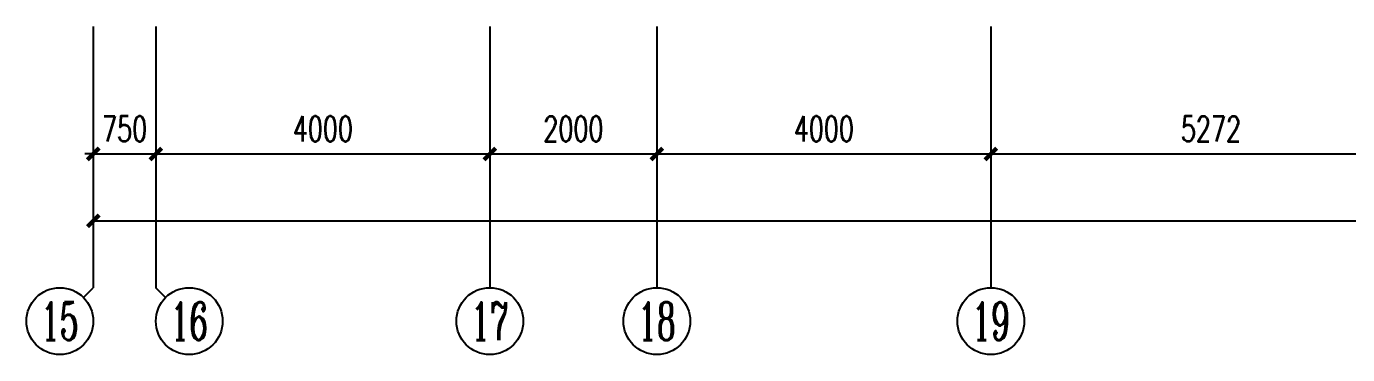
# Model space of a CAD drawing. Extents: x 190999 to 834799, y -200814 to 215286.
# Drawn here: x 688099 to 703921, y 50307 to 54232 of the extents above; entities that cross this region are included whole.
import ezdxf
from ezdxf.enums import TextEntityAlignment as Align

# ---------------------------------------------------------------- set-up
doc = ezdxf.new("R2010")
doc.units = 0
doc.header["$LTSCALE"] = 1000
doc.header["$MEASUREMENT"] = 0
doc.layers.add('AXIS', color=3, linetype='Continuous')
doc.layers.add('AXIS_TEXT', color=7, linetype='Continuous')
doc.styles.add('_TCH_AXIS', font='COMPLEX', dxfattribs={"bigfont": 'GBCBIG'})
doc.styles.add('COMPLEX', font='COMPLEX')
doc.styles.add('DIM_FONT', font='SIMPLEX', dxfattribs={"width": 0.7, "bigfont": 'GBCBIG'})
doc.dimstyles.new('DIMN', dxfattribs={"dimtxt": 300, "dimasz": 100, "dimexe": 250, "dimexo": 300, "dimgap": 150, "dimtad": 1, "dimdec": 0, "dimzin": 0, "dimdsep": 46, "dimtxsty": 'DIM_FONT', "dimblk": 'ARCHTICK', "dimcen": 0.09, "dimclrt": 7, "dimazin": 2, "dimtfac": 1, "dimtdec": 0, "dimtix": 1, "dimtmove": 2, "dimatfit": 3, "dimfxl": 0, "dimtolj": 1, "dimtzin": 0, "dimarcsym": 0})

# ---------------------------------------------------------------- blocks, each defined once
blk = doc.blocks.new('_ArchTick')
at = {"const_width": 0.5}
blk.add_lwpolyline([(-0.7, -0.7), (0.7, 0.7)], dxfattribs=at)
blk = doc.blocks.new('*D406')
at = {"layer": 'AXIS', "color": 0, "lineweight": -2}
for p, q in [((688899, 53932), (688899, 52457)), ((689649, 53932), (689649, 52457)), ((688899, 52707), (688799, 52707)), ((688899, 52707), (689649, 52707)), ((689649, 52707), (689749, 52707))]:
    blk.add_line(p, q, dxfattribs=at)
at = {"layer": 'Defpoints', "color": 0}
for p in [(688899, 54232), (689649, 54232), (689649, 52707)]:
    blk.add_point(p, dxfattribs=at)
at = {"layer": 'AXIS', "color": 0, "lineweight": -2, "xscale": 100, "yscale": 100, "zscale": 100}
blk.add_blockref('_ArchTick', (688899, 52707), dxfattribs=at)
at = {"layer": 'AXIS', "color": 0, "lineweight": -2, "xscale": 100, "yscale": 100, "zscale": 100, "rotation": 180}
blk.add_blockref('_ArchTick', (689649, 52707), dxfattribs=at)
at = {"layer": 'AXIS', "color": 7, "insert": (689274, 53007), "char_height": 300, "attachment_point": 5, "style": 'DIM_FONT'}
blk.add_mtext('\\A1;750', dxfattribs=at)
blk = doc.blocks.new('*D407')
at = {"layer": 'AXIS', "color": 0, "lineweight": -2}
for p, q in [((689649, 53932), (689649, 52457)), ((693649, 53932), (693649, 52457)), ((689649, 52707), (693649, 52707))]:
    blk.add_line(p, q, dxfattribs=at)
at = {"layer": 'Defpoints', "color": 0}
for p in [(689649, 54232), (693649, 54232), (693649, 52707)]:
    blk.add_point(p, dxfattribs=at)
at = {"layer": 'AXIS', "color": 0, "lineweight": -2, "xscale": 100, "yscale": 100, "zscale": 100, "rotation": 180}
blk.add_blockref('_ArchTick', (689649, 52707), dxfattribs=at)
at = {"layer": 'AXIS', "color": 0, "lineweight": -2, "xscale": 100, "yscale": 100, "zscale": 100}
blk.add_blockref('_ArchTick', (693649, 52707), dxfattribs=at)
at = {"layer": 'AXIS', "color": 7, "insert": (691649, 53007), "char_height": 300, "attachment_point": 5, "style": 'DIM_FONT'}
blk.add_mtext('\\A1;4000', dxfattribs=at)
blk = doc.blocks.new('*D408')
at = {"layer": 'AXIS', "color": 0, "lineweight": -2}
for p, q in [((693649, 53932), (693649, 52457)), ((695649, 53932), (695649, 52457)), ((693649, 52707), (695649, 52707))]:
    blk.add_line(p, q, dxfattribs=at)
at = {"layer": 'Defpoints', "color": 0}
for p in [(693649, 54232), (695649, 54232), (695649, 52707)]:
    blk.add_point(p, dxfattribs=at)
at = {"layer": 'AXIS', "color": 0, "lineweight": -2, "xscale": 100, "yscale": 100, "zscale": 100, "rotation": 180}
blk.add_blockref('_ArchTick', (693649, 52707), dxfattribs=at)
at = {"layer": 'AXIS', "color": 0, "lineweight": -2, "xscale": 100, "yscale": 100, "zscale": 100}
blk.add_blockref('_ArchTick', (695649, 52707), dxfattribs=at)
at = {"layer": 'AXIS', "color": 7, "insert": (694649, 53007), "char_height": 300, "attachment_point": 5, "style": 'DIM_FONT'}
blk.add_mtext('\\A1;2000', dxfattribs=at)
blk = doc.blocks.new('*D409')
at = {"layer": 'AXIS', "color": 0, "lineweight": -2}
for p, q in [((695649, 53932), (695649, 52457)), ((699649, 53932), (699649, 52457)), ((695649, 52707), (699649, 52707))]:
    blk.add_line(p, q, dxfattribs=at)
at = {"layer": 'Defpoints', "color": 0}
for p in [(695649, 54232), (699649, 54232), (699649, 52707)]:
    blk.add_point(p, dxfattribs=at)
at = {"layer": 'AXIS', "color": 0, "lineweight": -2, "xscale": 100, "yscale": 100, "zscale": 100, "rotation": 180}
blk.add_blockref('_ArchTick', (695649, 52707), dxfattribs=at)
at = {"layer": 'AXIS', "color": 0, "lineweight": -2, "xscale": 100, "yscale": 100, "zscale": 100}
blk.add_blockref('_ArchTick', (699649, 52707), dxfattribs=at)
at = {"layer": 'AXIS', "color": 7, "insert": (697649, 53007), "char_height": 300, "attachment_point": 5, "style": 'DIM_FONT'}
blk.add_mtext('\\A1;4000', dxfattribs=at)
blk = doc.blocks.new('*D410')
at = {"layer": 'AXIS', "color": 0, "lineweight": -2}
for p, q in [((699649, 53932), (699649, 52457)), ((704921, 53932), (704921, 52457)), ((699649, 52707), (704921, 52707))]:
    blk.add_line(p, q, dxfattribs=at)
at = {"layer": 'Defpoints', "color": 0}
for p in [(699649, 54232), (704921, 54232), (704921, 52707)]:
    blk.add_point(p, dxfattribs=at)
at = {"layer": 'AXIS', "color": 0, "lineweight": -2, "xscale": 100, "yscale": 100, "zscale": 100, "rotation": 180}
blk.add_blockref('_ArchTick', (699649, 52707), dxfattribs=at)
at = {"layer": 'AXIS', "color": 0, "lineweight": -2, "xscale": 100, "yscale": 100, "zscale": 100}
blk.add_blockref('_ArchTick', (704921, 52707), dxfattribs=at)
at = {"layer": 'AXIS', "color": 7, "insert": (702285, 53007), "char_height": 300, "attachment_point": 5, "style": 'DIM_FONT'}
blk.add_mtext('\\A1;5272', dxfattribs=at)
blk = doc.blocks.new('*D417')
at = {"layer": 'AXIS', "color": 0, "lineweight": -2}
for p, q in [((688899, 53932), (688899, 51657)), ((728399, 53932), (728399, 51657)), ((688899, 51907), (728399, 51907))]:
    blk.add_line(p, q, dxfattribs=at)
at = {"layer": 'Defpoints', "color": 0}
for p in [(688899, 54232), (728399, 54232), (728399, 51907)]:
    blk.add_point(p, dxfattribs=at)
at = {"layer": 'AXIS', "color": 0, "lineweight": -2, "xscale": 100, "yscale": 100, "zscale": 100, "rotation": 180}
blk.add_blockref('_ArchTick', (688899, 51907), dxfattribs=at)
at = {"layer": 'AXIS', "color": 0, "lineweight": -2, "xscale": 100, "yscale": 100, "zscale": 100}
blk.add_blockref('_ArchTick', (728399, 51907), dxfattribs=at)
at = {"layer": 'AXIS', "color": 7, "insert": (708649, 52207), "char_height": 300, "attachment_point": 5, "style": 'DIM_FONT'}
blk.add_mtext('\\A1;39500', dxfattribs=at)
blk = doc.blocks.new('_AXISO')
blk.add_circle((0, 0), 0.5)
at = {"layer": 'AXIS_TEXT', "style": 'COMPLEX', "width": 1.041667}
blk.add_attdef('A', text='', height=0.56, dxfattribs=at).set_placement((-0.25, -0.28), (0.25, -0.28), align=Align.FIT)

msp = doc.modelspace()

# ---------------------------------------------------------------- linework, layer by layer
at = {"layer": 'AXIS'}
for p, q in [((688898.5, 54232.2), (688898.5, 51107.2)), ((689648.5, 54232.2), (689648.5, 51107.2)), ((693648.5, 54232.2), (693648.5, 51107.2)), ((695648.5, 54232.2), (695648.5, 51107.2)), ((699648.5, 54232.2), (699648.5, 51107.2)), ((688781.4, 50990), (688898.5, 51107.2)), ((689765.7, 50990), (689648.5, 51107.2))]:
    msp.add_line(p, q, dxfattribs=at)

# ---------------------------------------------------------------- block references
ref = msp.add_blockref('_AXISO', (688498.5, 50707.2), dxfattribs=dict(at, xscale=800, yscale=800, zscale=800))
ref.add_attrib('A', '15', dxfattribs={"layer": 'AXIS_TEXT', "height": 452.55, "style": '_TCH_AXIS', "width": 0.724138}).set_placement((688272.3, 50480.9), (688724.8, 50480.9), align=Align.FIT)
ref = msp.add_blockref('_AXISO', (690048.5, 50707.2), dxfattribs=dict(at, xscale=800, yscale=800, zscale=800))
ref.add_attrib('A', '16', dxfattribs={"layer": 'AXIS_TEXT', "height": 452.55, "style": '_TCH_AXIS', "width": 0.724138}).set_placement((689822.3, 50480.9), (690274.8, 50480.9), align=Align.FIT)
ref = msp.add_blockref('_AXISO', (693648.5, 50707.2), dxfattribs=dict(at, xscale=800, yscale=800, zscale=800))
ref.add_attrib('A', '17', dxfattribs={"layer": 'AXIS_TEXT', "height": 452.55, "style": '_TCH_AXIS', "width": 0.724138}).set_placement((693422.3, 50480.9), (693874.8, 50480.9), align=Align.FIT)
ref = msp.add_blockref('_AXISO', (695648.5, 50707.2), dxfattribs=dict(at, xscale=800, yscale=800, zscale=800))
ref.add_attrib('A', '18', dxfattribs={"layer": 'AXIS_TEXT', "height": 452.55, "style": '_TCH_AXIS', "width": 0.724138}).set_placement((695422.3, 50480.9), (695874.8, 50480.9), align=Align.FIT)
ref = msp.add_blockref('_AXISO', (699648.5, 50707.2), dxfattribs=dict(at, xscale=800, yscale=800, zscale=800))
ref.add_attrib('A', '19', dxfattribs={"layer": 'AXIS_TEXT', "height": 452.55, "style": '_TCH_AXIS', "width": 0.724138}).set_placement((699422.3, 50480.9), (699874.8, 50480.9), align=Align.FIT)

# ---------------------------------------------------------------- dimensions: what is measured, and where the dimension line sits
for p1, p2, distance, picture, middle in [((688898.5, 54232.2), (689648.5, 54232.2), -1525, '*D406', (689273.5, 53007.2)), ((688898.5, 54232.2), (728398.5, 54232.2), -2325, '*D417', (708648.5, 52207.2)), ((689648.5, 54232.2), (693648.5, 54232.2), -1525, '*D407', (691648.5, 53007.2)), ((693648.5, 54232.2), (695648.5, 54232.2), -1525, '*D408', (694648.5, 53007.2)), ((695648.5, 54232.2), (699648.5, 54232.2), -1525, '*D409', (697648.5, 53007.2)), ((699648.5, 54232.2), (704920.6, 54232.2), -1525, '*D410', (702284.6, 53007.2))]:
    dim = msp.add_aligned_dim(p1=p1, p2=p2, distance=distance, dimstyle='DIMN', dxfattribs=at)
    dim.commit()
    dim.dimension.update_dxf_attribs({"geometry": picture, "text_midpoint": middle})

doc.saveas('drawing.dxf')
